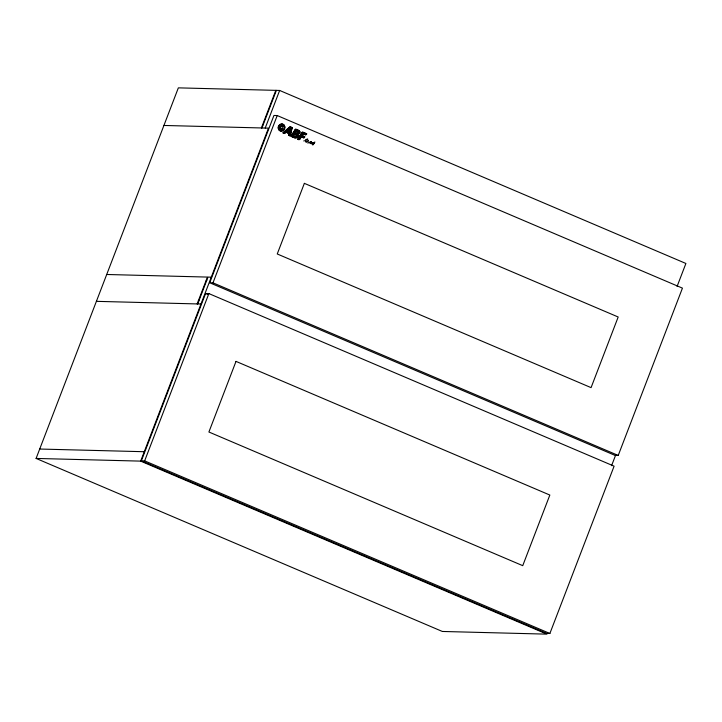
<?xml version="1.0" encoding="UTF-8"?>
<svg xmlns="http://www.w3.org/2000/svg" width="722" height="722" viewBox="0 0 722 722"><rect width="100%" height="100%" fill="white"/><g stroke="black" fill="none" stroke-linecap="round" stroke-linejoin="round"><path stroke-width="1.08" d="M303.763 140.97L304.35 140.718M36.1 458.434L140.664 461.123L546.915 634.142L442.351 631.461L36.1 458.434L178.352 87.858L279.649 90.458L685.9 263.476L677.083 286.453M261.391 127.956L275.822 90.358M261.951 127.965L276.382 90.376M197.142 303.926L207.449 277.077L106.712 274.486M197.702 303.944L208.008 277.086L211.275 277.176M265.218 128.056L279.649 90.458M140.664 461.123L268.485 128.137L163.921 125.457M141.377 460.798L205.599 293.502L208.866 293.583L614.097 466.177L549.884 633.474L546.617 633.393L141.377 460.798L144.644 460.88L549.884 633.474M209.723 282.762L273.936 115.466L277.212 115.547L682.443 288.132L618.222 455.438L614.954 455.347L209.723 282.762L212.99 282.843L618.222 455.438M144.644 460.88L208.866 293.583M212.99 282.843L277.212 115.547M611.579 465.69L615.541 455.356M314.332 142.288L314.927 142.008M310.821 141.593L309.846 142.035M284.278 127.451L284.874 127.171M281.553 124.518L282.627 124.022M311.02 141.891L311.48 141.683M282.672 124.762L283.43 124.419M297.608 139.229L300.884 137.749M291.544 136.648L293.502 135.763M279.576 124.635L281.255 123.886M278.963 125.294L282.103 123.886M278.629 125.818L279.784 125.303M282.194 124.599L283.06 124.211M278.295 126.729L279.026 126.395M278.214 127.135L278.882 126.837M280.154 126.269L281.968 125.457M283.051 124.969L283.719 124.671M278.178 127.532L278.818 127.243M279.901 126.756L282.383 125.646M283.349 125.213L283.99 124.924M278.196 127.902L278.782 127.641M279.748 127.207L281.057 126.621M281.968 126.206L282.735 125.863M283.593 125.484L284.197 125.204M278.223 128.263L278.818 128.002M279.676 127.614L280.804 127.108M282.248 126.458L282.961 126.142M283.809 125.763L284.396 125.502M278.304 128.606L278.882 128.354M279.667 128.002L280.659 127.55M282.338 126.801L283.114 126.449M283.963 126.07L284.54 125.808M278.394 128.949L278.972 128.687M279.721 128.354L280.596 127.956M282.446 127.126L283.195 126.792M284.098 126.386L284.676 126.124M278.539 129.265L279.107 129.003M279.847 128.669L280.632 128.317M284.188 126.72L284.766 126.467M278.683 129.572L279.27 129.31M280.037 128.967L280.813 128.615M284.242 127.072L284.838 126.81M278.882 129.861L279.486 129.59M281.616 128.633L282.094 128.417M279.089 130.15L279.739 129.852M280.668 129.437L282.519 128.606M284.233 127.839L284.874 127.55M279.36 130.402L280.037 130.104M281.174 129.59L282.492 128.994M284.152 128.254L284.829 127.947M279.649 130.655L280.407 130.312M283.999 128.696L284.748 128.363M280.019 130.862L280.894 130.465M283.755 129.184L284.621 128.796M280.461 131.043L281.643 130.511M283.259 129.789L284.396 129.274M289.387 127.036L290.163 126.684M281.029 131.169L284.071 129.798M288.484 127.821L290.596 126.873M281.923 131.142L283.457 130.456M287.582 128.606L291.029 127.054M286.679 129.382L291.462 127.243M285.777 130.168L291.887 127.424M284.874 130.953L292.229 127.65M283.972 131.738L289.486 129.256M290.136 128.967L292.13 128.074M283.06 132.514L288.683 129.996M290.018 129.391L292.031 128.498M282.898 132.965L287.879 130.736M289.91 129.825L291.932 128.913M283.331 133.155L287.636 131.224M289.793 130.258L291.841 129.337M283.764 133.335L288.069 131.404M289.675 130.682L291.742 129.761M284.197 133.525L285.479 132.947M286.481 132.496L288.502 131.585M289.558 131.115L291.643 130.177M286.914 132.677L288.935 131.774M289.45 131.539L291.553 130.601M287.347 132.866L291.453 131.025M295.181 129.346L295.776 129.076M287.78 133.047L291.354 131.44M294.856 129.87L296.21 129.265M288.213 133.227L291.255 131.864M294.531 130.393L296.643 129.446M288.647 133.417L291.165 132.288M294.206 130.917L297.076 129.635M288.845 133.696L291.065 132.704M293.881 131.44L297.509 129.816M288.737 134.13L290.966 133.128M293.556 131.964L297.933 129.996M288.62 134.563L290.876 133.552M293.231 132.487L296.399 131.07M296.534 131.007L298.348 130.195M288.502 134.987L290.776 133.967M292.915 133.01L296.074 131.594M296.968 131.187L298.755 130.384M288.52 135.357L290.677 134.391M292.59 133.534L295.758 132.108M297.383 131.386L299.125 130.601M288.953 135.546L290.587 134.815M292.266 134.057L295.442 132.631M297.69 131.621L299.422 130.844M289.378 135.727L290.488 135.231M291.941 134.581L295.803 132.848M297.861 131.927L299.648 131.124M289.811 135.916L290.388 135.655M291.616 135.104L296.273 133.01M297.879 132.288L299.82 131.422M291.291 135.628L294.468 134.202M294.91 134.003L296.868 133.119M297.663 132.767L299.919 131.756M290.966 136.151L294.143 134.725M295.334 134.193L299.955 132.117M291.11 136.467L293.818 135.249M295.74 134.391L299.919 132.505M296.047 134.626L299.801 132.938M291.977 136.828L293.935 135.953M296.21 134.933L299.513 133.453M301.823 132.406L302.689 132.027M292.401 137.018L294.368 136.133M296.228 135.303L297.708 134.635M301.498 132.929L303.123 132.207M292.834 137.198L294.883 136.278M296.047 135.763L297.87 134.942M301.182 133.453L303.556 132.388M293.267 137.388L298.005 135.258M300.857 133.976L303.989 132.577M293.701 137.568L298.06 135.61M300.532 134.5L304.413 132.758M294.161 137.74L298.033 135.998M300.208 135.023L304.846 132.938M294.63 137.902L297.933 136.422M299.883 135.546L303.132 134.093M303.294 134.021L305.28 133.128M295.181 138.037L297.69 136.909M299.558 136.07L302.816 134.608M303.718 134.202L305.713 133.308M296.038 138.028L297.103 137.55M299.233 136.593L302.5 135.131M304.152 134.391L306.146 133.498M298.908 137.117L302.274 135.61M304.585 134.572L306.579 133.678M298.592 137.64L302.698 135.799M305.018 134.752L306.814 133.949M298.267 138.164L303.132 135.98M305.451 134.942L306.489 134.472M297.942 138.687L301.2 137.225M301.561 137.063L303.565 136.16M301.995 137.243L303.998 136.35M298.024 139.409L300.56 138.263M302.428 137.433L304.431 136.53M298.448 139.59L300.244 138.786M302.852 137.613L304.865 136.711M298.881 139.779L299.919 139.31M303.285 137.803L304.675 137.18M303.718 137.983L304.35 137.703M305.947 139.626L307.283 139.03M305.541 140.185L306.354 139.824M307.292 139.4L307.816 139.165M305.253 141.07L305.749 140.844M307.942 140.628L308.493 140.375M305.803 141.963L306.263 141.756M307.653 141.133L308.339 140.817M306.254 142.135L308.041 141.331M309.521 142.559L310.243 142.234M309.187 143.082L309.837 142.794M311.164 142.577L311.714 142.324M310.839 143.1L311.498 142.803M310.514 143.624L311.164 143.326M312.22 142.857L313.177 142.433M311.832 143.407L312.554 143.082M311.669 143.858L312.193 143.624M313.998 142.812L314.648 142.523M313.646 143.353L314.323 143.046M313.303 143.886L313.998 143.57M312.328 144.698L313.664 144.093M280.307 129.22L281.246 128.805M307.698 143.001L308.637 142.586M312.779 144.869L313.339 144.626M305.334 140.655L305.929 140.402M278.412 126.296L279.252 125.935M262.627 124.735L263.187 124.744M206.212 280.298L206.772 280.307M198.379 300.704L198.938 300.722M96.405 301.345L200.969 304.025M39.71 449.039L144.274 451.719M205.599 293.502L207.674 294.386M236.013 361.388L208.902 432.009L522.737 565.669L549.839 495.048L236.013 361.388M304.359 183.352L277.248 253.973L591.074 387.633L618.185 317.003L304.359 183.352"/></g></svg>
